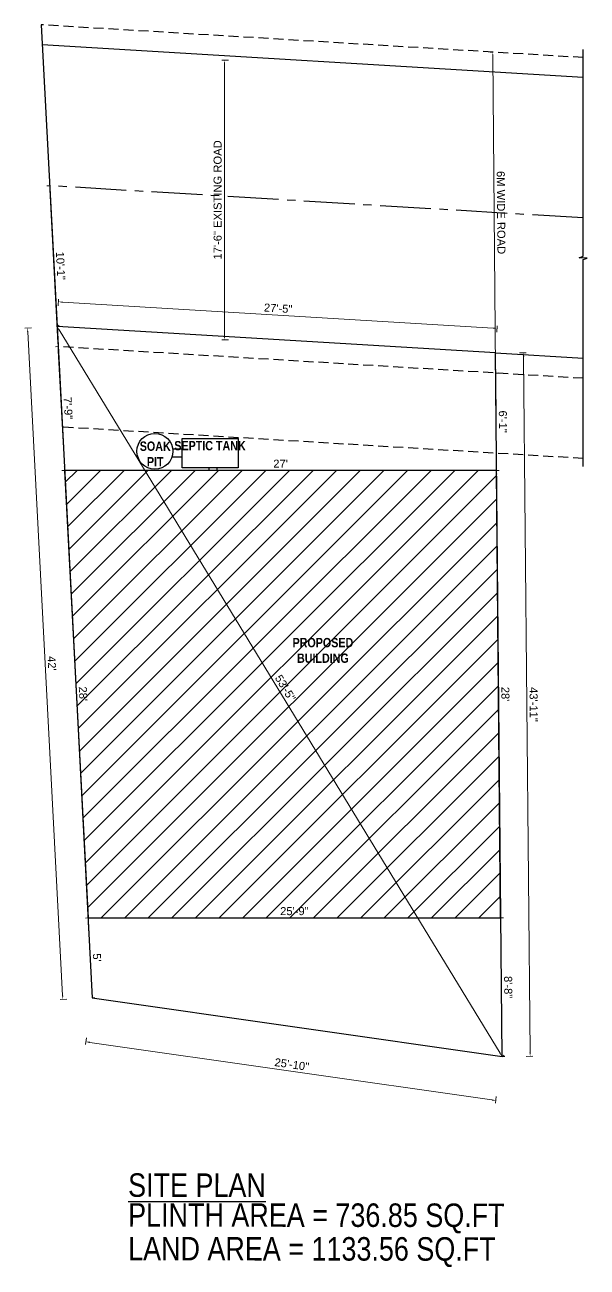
# Model space of a CAD drawing. Header units: inches. Extents: x 392906 to 410488, y -52747 to -40742.
# Drawn here: x 394527 to 394948, y -47179 to -46248 of the extents above; entities that cross this region are included whole.
import ezdxf

# ---------------------------------------------------------------- set-up
doc = ezdxf.new("R2010")
doc.units = ezdxf.units.IN
doc.header["$LTSCALE"] = 2
doc.header["$MEASUREMENT"] = 0
doc.header["$PDMODE"] = 34
doc.linetypes.add('CENTER2', pattern=[28.575, 19.05, -3.175, 3.175, -3.175])
doc.linetypes.add('DASHED2', pattern=[0.375, 0.25, -0.125])
doc.layers.get('0').update_dxf_attribs({"linetype": 'CONTINUOUS'})
doc.layers.get('DEFPOINTS').update_dxf_attribs({"color": 141, "linetype": 'CONTINUOUS'})
for name, color, linetype, lineweight in [('door', 20, 'CONTINUOUS', 35), ('steps', 253, 'CONTINUOUS', 20), ('WALL - A', 1, 'CONTINUOUS', 40)]:
    doc.layers.add(name, color=color, linetype=linetype, lineweight=lineweight)
doc.layers.add('plan wall', color=7, linetype='CONTINUOUS')
doc.styles.add('Lettring Text', font='arial.ttf')
doc.styles.get("Standard").update_dxf_attribs({"font": 'ARIALN.TTF'})
doc.dimstyles.new('Copy of Standard', dxfattribs={"dimtxt": 6, "dimasz": 2.875, "dimexe": 2, "dimexo": 4, "dimgap": 2, "dimtad": 1, "dimdec": 0, "dimrnd": 1, "dimzin": 0, "dimdsep": 46, "dimlunit": 4, "dimtxsty": 'Lettring Text', "dimcen": 0.1, "dimclrd": 7, "dimclre": 7, "dimclrt": 7, "dimazin": 0, "dimtfac": 0.645, "dimtdec": 0, "dimtmove": 1, "dimatfit": 0, "dimfxl": 3, "dimfxlon": 1, "dimtfillclr": 256, "dimtolj": 1, "dimtzin": 0, "dimlwd": -1, "dimlwe": -1, "dimarcsym": 2})

# ---------------------------------------------------------------- blocks, each defined once
blk = doc.blocks.new('*D446')
at = {"layer": 'DEFPOINTS', "color": 0, "ltscale": 0.5, "transparency": 16777216}
for p in [(394551.11, -46474.01), (394551.11, -46474.01), (394884.4, -47021.32)]:
    blk.add_point(p, dxfattribs=at)
at = {"layer": 'steps', "color": 7, "ltscale": 0.5, "transparency": 16777216}
for p, q in [((394551.11, -46474.01), (394552.82, -46472.97)), ((394882.9, -47018.87), (394552.61, -46476.47)), ((394884.4, -47021.32), (394886.11, -47020.28))]:
    blk.add_line(p, q, dxfattribs=at)
for points in [[(394553.02, -46476.22), (394552.2, -46476.72), (394551.11, -46474.01)], [(394883.31, -47018.62), (394882.49, -47019.12), (394884.4, -47021.32)]]:
    blk.add_solid(points, dxfattribs=at)
at = {"layer": 'steps', "color": 7, "ltscale": 0.5, "transparency": 16777216, "insert": (394722.08, -46745.03), "char_height": 6, "attachment_point": 5, "rotation": 301.33932, "style": 'Lettring Text'}
blk.add_mtext('\\A1;53\'-5"', dxfattribs=at)
blk = doc.blocks.new('*D447')
at = {"layer": 'DEFPOINTS', "color": 0, "ltscale": 0.5, "transparency": 16777216}
for p in [(394577.56, -46977.32), (394884.4, -47021.32), (394879.67, -47054.27)]:
    blk.add_point(p, dxfattribs=at)
at = {"layer": 'steps', "color": 7, "ltscale": 0.5, "transparency": 16777216}
for p, q in [((394573.26, -47007.3), (394572.55, -47012.25)), ((394575.68, -47010.68), (394876.83, -47053.86)), ((394880.1, -47051.3), (394879.39, -47056.25))]:
    blk.add_line(p, q, dxfattribs=at)
for points in [[(394575.75, -47010.2), (394575.61, -47011.15), (394572.84, -47010.27)], [(394876.89, -47053.39), (394876.76, -47054.34), (394879.67, -47054.27)]]:
    blk.add_solid(points, dxfattribs=at)
at = {"layer": 'steps', "color": 7, "ltscale": 0.5, "transparency": 16777216, "insert": (394726.97, -47027.26), "char_height": 6, "attachment_point": 5, "rotation": 351.83865, "style": 'Lettring Text'}
blk.add_mtext('\\A1;25\'-10"', dxfattribs=at)
blk = doc.blocks.new('*D448')
at = {"layer": 'DEFPOINTS', "color": 0, "ltscale": 0.5, "transparency": 16777216}
for p in [(394551.11, -46474.01), (394555.49, -46978.48), (394577.56, -46977.32)]:
    blk.add_point(p, dxfattribs=at)
at = {"layer": 'steps', "color": 7, "ltscale": 0.5, "transparency": 16777216}
for p, q in [((394532.04, -46475.02), (394527.04, -46475.28)), ((394529.19, -46478.04), (394555.34, -46975.61)), ((394558.48, -46978.32), (394553.49, -46978.58))]:
    blk.add_line(p, q, dxfattribs=at)
for points in [[(394529.67, -46478.02), (394528.71, -46478.07), (394529.04, -46475.17)], [(394555.81, -46975.58), (394554.86, -46975.63), (394555.49, -46978.48)]]:
    blk.add_solid(points, dxfattribs=at)
at = {"layer": 'steps', "color": 7, "ltscale": 0.5, "transparency": 16777216, "insert": (394547.27, -46726.56), "char_height": 6, "attachment_point": 5, "rotation": 273.00802, "style": 'Lettring Text'}
blk.add_mtext("\\A1;42'", dxfattribs=at)
blk = doc.blocks.new('*D449')
at = {"layer": 'DEFPOINTS', "color": 0, "ltscale": 0.5, "transparency": 16777216}
for p in [(394879.51, -46493.87), (394900.55, -46493.67), (394884.4, -47021.32)]:
    blk.add_point(p, dxfattribs=at)
at = {"layer": 'steps', "color": 7, "ltscale": 0.5, "transparency": 16777216}
for p, q in [((394897.55, -46493.7), (394902.55, -46493.65)), ((394905.41, -47018.25), (394900.58, -46496.55)), ((394902.44, -47021.16), (394907.44, -47021.11))]:
    blk.add_line(p, q, dxfattribs=at)
for points in [[(394901.06, -46496.54), (394900.1, -46496.55), (394900.55, -46493.67)], [(394905.89, -47018.25), (394904.93, -47018.26), (394905.44, -47021.13)]]:
    blk.add_solid(points, dxfattribs=at)
at = {"layer": 'steps', "color": 7, "ltscale": 0.5, "transparency": 16777216, "insert": (394908.06, -46757.35), "char_height": 6, "attachment_point": 5, "rotation": 270.53052, "style": 'Lettring Text'}
blk.add_mtext('\\A1;43\'-11"', dxfattribs=at)
blk = doc.blocks.new('*D450')
at = {"layer": 'DEFPOINTS', "color": 0, "ltscale": 0.5, "transparency": 16777216}
for p in [(394552.23, -46455.54), (394551.11, -46474.01), (394879.51, -46493.87)]:
    blk.add_point(p, dxfattribs=at)
at = {"layer": 'steps', "color": 7, "ltscale": 0.5, "transparency": 16777216}
for p, q in [((394552.05, -46458.54), (394552.35, -46453.55)), ((394877.76, -46475.22), (394555.1, -46455.71)), ((394880.45, -46478.39), (394880.75, -46473.4))]:
    blk.add_line(p, q, dxfattribs=at)
for points in [[(394555.13, -46455.24), (394555.07, -46456.19), (394552.23, -46455.54)], [(394877.79, -46474.74), (394877.73, -46475.7), (394880.63, -46475.4)]]:
    blk.add_solid(points, dxfattribs=at)
at = {"layer": 'steps', "color": 7, "ltscale": 0.5, "transparency": 16777216, "insert": (394716.74, -46460.41), "char_height": 6, "attachment_point": 5, "rotation": 356.54016, "style": 'Lettring Text'}
blk.add_mtext('\\A1;27\'-5"', dxfattribs=at)
blk = doc.blocks.new('*D451')
at = {"layer": 'DEFPOINTS', "color": 0, "ltscale": 0.5, "transparency": 16777216}
for p in [(394556.78, -46581.86), (394556.78, -46581.86), (394880.31, -46581.86)]:
    blk.add_point(p, dxfattribs=at)
at = {"layer": 'steps', "color": 7, "ltscale": 0.5, "transparency": 16777216}
for p, q in [((394556.78, -46581.86), (394556.78, -46579.86)), ((394877.44, -46581.86), (394559.66, -46581.86)), ((394880.31, -46581.86), (394880.31, -46579.86))]:
    blk.add_line(p, q, dxfattribs=at)
for points in [[(394559.66, -46581.38), (394559.66, -46582.34), (394556.78, -46581.86)], [(394877.44, -46581.38), (394877.44, -46582.34), (394880.31, -46581.86)]]:
    blk.add_solid(points, dxfattribs=at)
at = {"layer": 'steps', "color": 7, "ltscale": 0.5, "transparency": 16777216, "insert": (394718.55, -46576.85), "char_height": 6, "attachment_point": 5, "style": 'Lettring Text'}
blk.add_mtext("\\A1;27'", dxfattribs=at)
blk = doc.blocks.new('*D452')
at = {"layer": 'DEFPOINTS', "color": 0, "ltscale": 0.5, "transparency": 16777216}
for p in [(394574.44, -46917.4), (394883.35, -46917.4), (394883.35, -46917.4)]:
    blk.add_point(p, dxfattribs=at)
at = {"layer": 'steps', "color": 7, "ltscale": 0.5, "transparency": 16777216}
for p, q in [((394574.44, -46917.4), (394574.44, -46915.4)), ((394577.31, -46917.4), (394880.47, -46917.4)), ((394883.35, -46917.4), (394883.35, -46915.4))]:
    blk.add_line(p, q, dxfattribs=at)
for points in [[(394577.31, -46916.92), (394577.31, -46917.88), (394574.44, -46917.4)], [(394880.47, -46916.92), (394880.47, -46917.88), (394883.35, -46917.4)]]:
    blk.add_solid(points, dxfattribs=at)
at = {"layer": 'steps', "color": 7, "ltscale": 0.5, "transparency": 16777216, "insert": (394728.89, -46912.34), "char_height": 6, "attachment_point": 5, "style": 'Lettring Text'}
blk.add_mtext('\\A1;25\'-9"', dxfattribs=at)
blk = doc.blocks.new('*D453')
at = {"layer": 'DEFPOINTS', "color": 0, "ltscale": 0.5, "transparency": 16777216}
for p in [(394556.78, -46581.86), (394574.41, -46917.4), (394574.41, -46917.4)]:
    blk.add_point(p, dxfattribs=at)
at = {"layer": 'steps', "color": 7, "ltscale": 0.5, "transparency": 16777216}
for p, q in [((394556.78, -46581.86), (394554.78, -46581.97)), ((394556.93, -46584.73), (394574.26, -46914.53)), ((394574.41, -46917.4), (394572.42, -46917.5))]:
    blk.add_line(p, q, dxfattribs=at)
for points in [[(394557.41, -46584.71), (394556.45, -46584.76), (394556.78, -46581.86)], [(394574.74, -46914.5), (394573.78, -46914.55), (394574.41, -46917.4)]]:
    blk.add_solid(points, dxfattribs=at)
at = {"layer": 'steps', "color": 7, "ltscale": 0.5, "transparency": 16777216, "insert": (394570.65, -46749.37), "char_height": 6, "attachment_point": 5, "rotation": 273.00802, "style": 'Lettring Text'}
blk.add_mtext("\\A1;28'", dxfattribs=at)
blk = doc.blocks.new('*D454')
at = {"layer": 'DEFPOINTS', "color": 0, "ltscale": 0.5, "transparency": 16777216}
for p in [(394880.31, -46581.86), (394880.31, -46581.86), (394883.35, -46917.4)]:
    blk.add_point(p, dxfattribs=at)
at = {"layer": 'steps', "color": 7, "ltscale": 0.5, "transparency": 16777216}
for p, q in [((394880.31, -46581.86), (394882.31, -46581.85)), ((394883.32, -46914.52), (394880.34, -46584.74)), ((394883.35, -46917.4), (394885.34, -46917.38))]:
    blk.add_line(p, q, dxfattribs=at)
for points in [[(394880.82, -46584.73), (394879.86, -46584.74), (394880.31, -46581.86)], [(394883.8, -46914.52), (394882.84, -46914.53), (394883.35, -46917.4)]]:
    blk.add_solid(points, dxfattribs=at)
at = {"layer": 'steps', "color": 7, "ltscale": 0.5, "transparency": 16777216, "insert": (394886.89, -46749.59), "char_height": 6, "attachment_point": 5, "rotation": 270.51822, "style": 'Lettring Text'}
blk.add_mtext("\\A1;28'", dxfattribs=at)
blk = doc.blocks.new('*D455')
at = {"layer": 'DEFPOINTS', "color": 0, "ltscale": 0.5, "transparency": 16777216}
for p in [(394879.65, -46508.9), (394879.65, -46508.9), (394880.31, -46581.86)]:
    blk.add_point(p, dxfattribs=at)
at = {"layer": 'steps', "color": 7, "ltscale": 0.5, "transparency": 16777216}
for p, q in [((394879.65, -46508.9), (394881.65, -46508.88)), ((394880.28, -46578.99), (394879.68, -46511.78)), ((394880.31, -46581.86), (394882.31, -46581.85))]:
    blk.add_line(p, q, dxfattribs=at)
for points in [[(394880.16, -46511.77), (394879.2, -46511.78), (394879.65, -46508.9)], [(394880.76, -46578.98), (394879.81, -46578.99), (394880.31, -46581.86)]]:
    blk.add_solid(points, dxfattribs=at)
at = {"layer": 'steps', "color": 7, "ltscale": 0.5, "transparency": 16777216, "insert": (394885.04, -46545.34), "char_height": 6, "attachment_point": 5, "rotation": 270.51822, "style": 'Lettring Text'}
blk.add_mtext('\\A1;6\'-1"', dxfattribs=at)
blk = doc.blocks.new('*D456')
at = {"layer": 'DEFPOINTS', "color": 0, "ltscale": 0.5, "transparency": 16777216}
for p in [(394877.48, -46268.45), (394879.13, -46268.43), (394879.65, -46508.9)]:
    blk.add_point(p, dxfattribs=at)
at = {"layer": 'steps', "color": 7, "ltscale": 0.5, "transparency": 16777216}
for p, q in [((394877.48, -46268.45), (394875.48, -46268.47)), ((394879.62, -46506.03), (394877.5, -46271.32)), ((394879.65, -46508.9), (394881.65, -46508.88))]:
    blk.add_line(p, q, dxfattribs=at)
for points in [[(394877.98, -46271.32), (394877.02, -46271.33), (394877.48, -46268.45)], [(394880.1, -46506.02), (394879.15, -46506.03), (394879.65, -46508.9)]]:
    blk.add_solid(points, dxfattribs=at)
at = {"layer": 'steps', "color": 7, "ltscale": 0.5, "transparency": 16777216, "insert": (394883.67, -46388.63), "char_height": 6, "attachment_point": 5, "rotation": 270.51822, "style": 'Lettring Text'}
blk.add_mtext('\\A1;6M WIDE ROAD', dxfattribs=at)
blk = doc.blocks.new('*D457')
at = {"layer": 'DEFPOINTS', "color": 0, "ltscale": 0.5, "transparency": 16777216}
for p in [(394883.35, -46917.4), (394884.4, -47021.32), (394884.4, -47021.32)]:
    blk.add_point(p, dxfattribs=at)
at = {"layer": 'steps', "color": 7, "ltscale": 0.5, "transparency": 16777216}
for p, q in [((394883.46, -46917.4), (394885.46, -46917.38)), ((394883.48, -46920.27), (394884.37, -47018.45)), ((394884.4, -47021.32), (394886.4, -47021.3))]:
    blk.add_line(p, q, dxfattribs=at)
for points in [[(394883.96, -46920.27), (394883.01, -46920.28), (394883.46, -46917.4)], [(394884.85, -47018.44), (394883.89, -47018.45), (394884.4, -47021.32)]]:
    blk.add_solid(points, dxfattribs=at)
at = {"layer": 'steps', "color": 7, "ltscale": 0.5, "transparency": 16777216, "insert": (394888.99, -46969.31), "char_height": 6, "attachment_point": 5, "rotation": 270.51822, "style": 'Lettring Text'}
blk.add_mtext('\\A1;8\'-8"', dxfattribs=at)
blk = doc.blocks.new('*D458')
at = {"layer": 'DEFPOINTS', "color": 0, "ltscale": 0.5, "transparency": 16777216}
for p in [(394574.41, -46917.4), (394577.56, -46977.32), (394577.56, -46977.32)]:
    blk.add_point(p, dxfattribs=at)
at = {"layer": 'steps', "color": 7, "ltscale": 0.5, "transparency": 16777216}
for p, q in [((394574.41, -46917.4), (394572.42, -46917.5)), ((394574.56, -46920.27), (394577.41, -46974.45)), ((394577.56, -46977.32), (394579.56, -46977.21))]:
    blk.add_line(p, q, dxfattribs=at)
for points in [[(394575.04, -46920.25), (394574.09, -46920.3), (394574.41, -46917.4)], [(394577.89, -46974.42), (394576.93, -46974.47), (394577.56, -46977.32)]]:
    blk.add_solid(points, dxfattribs=at)
at = {"layer": 'steps', "color": 7, "ltscale": 0.5, "transparency": 16777216, "insert": (394581.03, -46947.09), "char_height": 6, "attachment_point": 5, "rotation": 273.00802, "style": 'Lettring Text'}
blk.add_mtext("\\A1;5'", dxfattribs=at)
blk = doc.blocks.new('*D459')
at = {"layer": 'DEFPOINTS', "color": 0, "ltscale": 0.5, "transparency": 16777216}
for p in [(394551.91, -46489.09), (394551.91, -46489.09), (394556.78, -46581.86)]:
    blk.add_point(p, dxfattribs=at)
at = {"layer": 'steps', "color": 7, "ltscale": 0.5, "transparency": 16777216}
for p, q in [((394551.91, -46489.09), (394549.91, -46489.19)), ((394556.63, -46578.99), (394552.06, -46491.96)), ((394556.78, -46581.86), (394554.78, -46581.97))]:
    blk.add_line(p, q, dxfattribs=at)
for points in [[(394552.54, -46491.93), (394551.58, -46491.98), (394551.91, -46489.09)], [(394557.11, -46578.97), (394556.15, -46579.02), (394556.78, -46581.86)]]:
    blk.add_solid(points, dxfattribs=at)
at = {"layer": 'steps', "color": 7, "ltscale": 0.5, "transparency": 16777216, "insert": (394559.4, -46535.21), "char_height": 6, "attachment_point": 5, "rotation": 273.00802, "style": 'Lettring Text'}
blk.add_mtext('\\A1;7\'-9"', dxfattribs=at)
blk = doc.blocks.new('*D460')
at = {"layer": 'DEFPOINTS', "color": 0, "ltscale": 0.5, "transparency": 16777216}
for p in [(394545.57, -46368.49), (394545.57, -46368.49), (394551.91, -46489.09)]:
    blk.add_point(p, dxfattribs=at)
at = {"layer": 'steps', "color": 7, "ltscale": 0.5, "transparency": 16777216}
for p, q in [((394545.57, -46368.49), (394543.57, -46368.59)), ((394551.76, -46486.22), (394545.72, -46371.36)), ((394551.91, -46489.09), (394549.91, -46489.19))]:
    blk.add_line(p, q, dxfattribs=at)
for points in [[(394546.2, -46371.33), (394545.24, -46371.38), (394545.57, -46368.49)], [(394552.23, -46486.19), (394551.28, -46486.24), (394551.91, -46489.09)]]:
    blk.add_solid(points, dxfattribs=at)
at = {"layer": 'steps', "color": 7, "ltscale": 0.5, "transparency": 16777216, "insert": (394553.79, -46428.52), "char_height": 6, "attachment_point": 5, "rotation": 273.00802, "style": 'Lettring Text'}
blk.add_mtext('\\A1;10\'-1"', dxfattribs=at)
blk = doc.blocks.new('*D461')
at = {"layer": 'DEFPOINTS', "color": 0, "ltscale": 0.5, "transparency": 16777216}
for p in [(394676.53, -46274.32), (394727.99, -46274.32), (394715.31, -46483.94)]:
    blk.add_point(p, dxfattribs=at)
at = {"layer": 'steps', "color": 7, "ltscale": 0.5, "transparency": 16777216}
for p, q in [((394679.53, -46274.32), (394674.53, -46274.32)), ((394676.53, -46481.06), (394676.53, -46277.2)), ((394679.53, -46483.94), (394674.53, -46483.94))]:
    blk.add_line(p, q, dxfattribs=at)
for points in [[(394676.05, -46277.2), (394677.01, -46277.2), (394676.53, -46274.32)], [(394676.05, -46481.06), (394677.01, -46481.06), (394676.53, -46483.94)]]:
    blk.add_solid(points, dxfattribs=at)
at = {"layer": 'steps', "color": 7, "ltscale": 0.5, "transparency": 16777216, "insert": (394671.42, -46379.13), "char_height": 6, "attachment_point": 5, "rotation": 90, "style": 'Lettring Text'}
blk.add_mtext('\\A1;17\'-6" EXISTING ROAD', dxfattribs=at)

msp = doc.modelspace()

# ---------------------------------------------------------------- hatches: boundary and pattern name
at = {"layer": 'door', "ltscale": 0.5}
h = msp.add_hatch(dxfattribs=at)
h.set_pattern_fill('ANSI31', color=256, scale=100)
h.set_pattern_definition([(45, (0, -938.628), (-8.83883476, 8.83883476), [])])
h.paths.add_polyline_path([(394880.31, -46581.86), (394556.78, -46581.86), (394574.41, -46917.4), (394574.44, -46917.4), (394883.35, -46917.4)])
h.paths.add_polyline_path([(394710.45, -46737.89), (394723.11, -46758.69), (394733.67, -46752.26), (394721.01, -46731.46)], flags=24)
h.paths.add_polyline_path([(394716.79, -46918.56), (394741.14, -46918.56), (394741.14, -46906.2), (394716.79, -46906.2)], flags=9)
h.paths.add_polyline_path([(394564.08, -46742.81), (394564.81, -46756.72), (394577.15, -46756.07), (394576.42, -46742.16)], flags=25)
h.paths.add_polyline_path([(394724.31, -46729.74), (394776.23, -46729.74), (394776.23, -46703.72), (394724.31, -46703.72)], flags=24)

# ---------------------------------------------------------------- linework, layer by layer
at = {"ltscale": 0.5}
for p, q in [((394539.23, -46247.88), (394551.11, -46474.01)), ((394945.22, -46287.46), (394540.02, -46262.96)), ((394879.51, -46493.87), (394551.11, -46474.01)), ((394551.11, -46474.01), (394577.56, -46977.32)), ((394884.4, -47021.32), (394879.51, -46493.87)), ((394879.51, -46493.87), (394945.22, -46497.84)), ((394644.92, -46571.97), (394637.15, -46571.97)), ((394644.92, -46565.97), (394637.78, -46565.97)), ((394665.16, -46581.86), (394665.16, -46579.93)), ((394671.16, -46581.86), (394671.16, -46579.93)), ((394577.56, -46977.32), (394884.4, -47021.32))]:
    msp.add_line(p, q, dxfattribs=at)
at = {"linetype": 'Continuous', "ltscale": 0.5}
msp.add_lwpolyline([(394945.22, -46578.98), (394945.22, -46423.91), (394948.13, -46422.83), (394942.12, -46422.58), (394945.22, -46421.37), (394945.22, -46266.43)], dxfattribs=at)
at = {"ltscale": 0.5}
for points in [[(394644.92, -46558.02), (394686.74, -46558.02), (394686.74, -46579.93), (394644.92, -46579.93)], [(394880.31, -46581.86), (394556.78, -46581.86), (394574.41, -46917.4), (394574.44, -46917.4), (394883.35, -46917.4)]]:
    msp.add_lwpolyline(points, close=True, dxfattribs=at)
msp.add_circle((394624.42, -46567.59), 13.46, dxfattribs=at)
at = {"layer": 'WALL - A', "linetype": 'DASHED2', "lineweight": -3, "ltscale": 15}
for p, q in [((394945.22, -46272.43), (394539.23, -46247.88)), ((394945.22, -46512.87), (394551.91, -46489.09)), ((394945.22, -46572.98), (394555.07, -46549.39))]:
    msp.add_line(p, q, dxfattribs=at)
at = {"layer": 'WALL - A', "linetype": 'CENTER2', "lineweight": -3}
msp.add_line((394945.22, -46392.65), (394545.57, -46368.49), dxfattribs=at)

# ---------------------------------------------------------------- texts
at = {"layer": 'plan wall', "ltscale": 3, "char_height": 17.6118, "attachment_point": 7, "rotation": 359.9411}
for s, insert in [('{\\LSITE PLAN}', (394604.36, -47126.7)), ('PLINTH AREA = 736.85 SQ.FT', (394604.36, -47153.68)), ('LAND AREA = 1133.56 SQ.FT', (394604.36, -47178.94))]:
    msp.add_mtext(s, dxfattribs=dict(at, insert=insert))
at = {"layer": 'steps', "color": 7, "ltscale": 0.3, "char_height": 7, "attachment_point": 2}
for s, insert, width in [('{\\fTechnic|b1|i0|c2|p2;SOAK PIT}', (394624.67, -46560.24), 35.4082), ('{\\fTechnic|b1|i0|c2|p2;SEPTIC TANK}', (394665.69, -46559.84), 55.268), ('{\\fTechnic|b1|i0|c2|p2;PROPOSED BUILDING}', (394750.23, -46707.49), 55.268)]:
    msp.add_mtext(s, dxfattribs=dict(at, insert=insert, width=width))

# ---------------------------------------------------------------- dimensions: what is measured, and where the dimension line sits
at = {"layer": 'steps', "ltscale": 0.5}
for base, p1, p2, angle, text, picture, middle in [((394676.53, -46274.32), (394715.31, -46483.94), (394727.99, -46274.32), 90, '17\'-6" EXISTING ROAD', '*D461', (394671.42, -46379.13)), ((394877.48, -46268.45), (394879.65, -46508.9), (394879.13, -46268.43), 270.51822, '6M WIDE ROAD', '*D456', (394883.67, -46388.63))]:
    dim = msp.add_linear_dim(base=base, p1=p1, p2=p2, angle=angle, text=text, dimstyle='Copy of Standard', dxfattribs=at)
    dim.commit()
    dim.dimension.update_dxf_attribs({"geometry": picture, "text_midpoint": middle})
for base, p1, p2, angle, picture, middle in [((394545.57, -46368.49), (394551.91, -46489.09), (394545.57, -46368.49), 93.00802, '*D460', (394553.79, -46428.52)), ((394551.91, -46489.09), (394556.78, -46581.86), (394551.91, -46489.09), 93.00802, '*D459', (394559.4, -46535.21)), ((394879.65, -46508.9), (394880.31, -46581.86), (394879.65, -46508.9), 270.51822, '*D455', (394885.04, -46545.34)), ((394577.56, -46977.32), (394574.41, -46917.4), (394577.56, -46977.32), 93.00802, '*D458', (394581.03, -46947.09)), ((394884.4, -47021.32), (394883.35, -46917.4), (394884.4, -47021.32), 270.51822, '*D457', (394888.99, -46969.31))]:
    dim = msp.add_linear_dim(base=base, p1=p1, p2=p2, angle=angle, dimstyle='Copy of Standard', dxfattribs=at)
    dim.commit()
    dim.dimension.update_dxf_attribs({"geometry": picture, "text_midpoint": middle})
for p1, p2, distance, picture, middle in [((394879.51, -46493.87), (394551.11, -46474.01), -18.5, '*D450', (394716.74, -46460.41)), ((394551.11, -46474.01), (394577.56, -46977.32), -22.1, '*D448', (394547.27, -46726.56)), ((394884.4, -47021.32), (394551.11, -46474.01), 0, '*D446', (394722.08, -46745.03)), ((394884.4, -47021.32), (394879.51, -46493.87), -21.04, '*D449', (394908.06, -46757.35)), ((394556.78, -46581.86), (394574.41, -46917.4), 0, '*D453', (394570.65, -46749.37)), ((394883.35, -46917.4), (394880.31, -46581.86), 0, '*D454', (394886.89, -46749.59)), ((394577.56, -46977.32), (394884.4, -47021.32), -33.29, '*D447', (394726.97, -47027.26))]:
    dim = msp.add_aligned_dim(p1=p1, p2=p2, distance=distance, dimstyle='Copy of Standard', dxfattribs=at)
    dim.commit()
    dim.dimension.update_dxf_attribs({"geometry": picture, "text_midpoint": middle})
for base, p1, p2, picture, middle in [((394556.78, -46581.86), (394880.31, -46581.86), (394556.78, -46581.86), '*D451', (394718.55, -46576.85)), ((394883.35, -46917.4), (394574.44, -46917.4), (394883.35, -46917.4), '*D452', (394728.89, -46912.34))]:
    dim = msp.add_linear_dim(base=base, p1=p1, p2=p2, dimstyle='Copy of Standard', dxfattribs=at)
    dim.commit()
    dim.dimension.update_dxf_attribs({"geometry": picture, "text_midpoint": middle})

doc.saveas('drawing.dxf')
